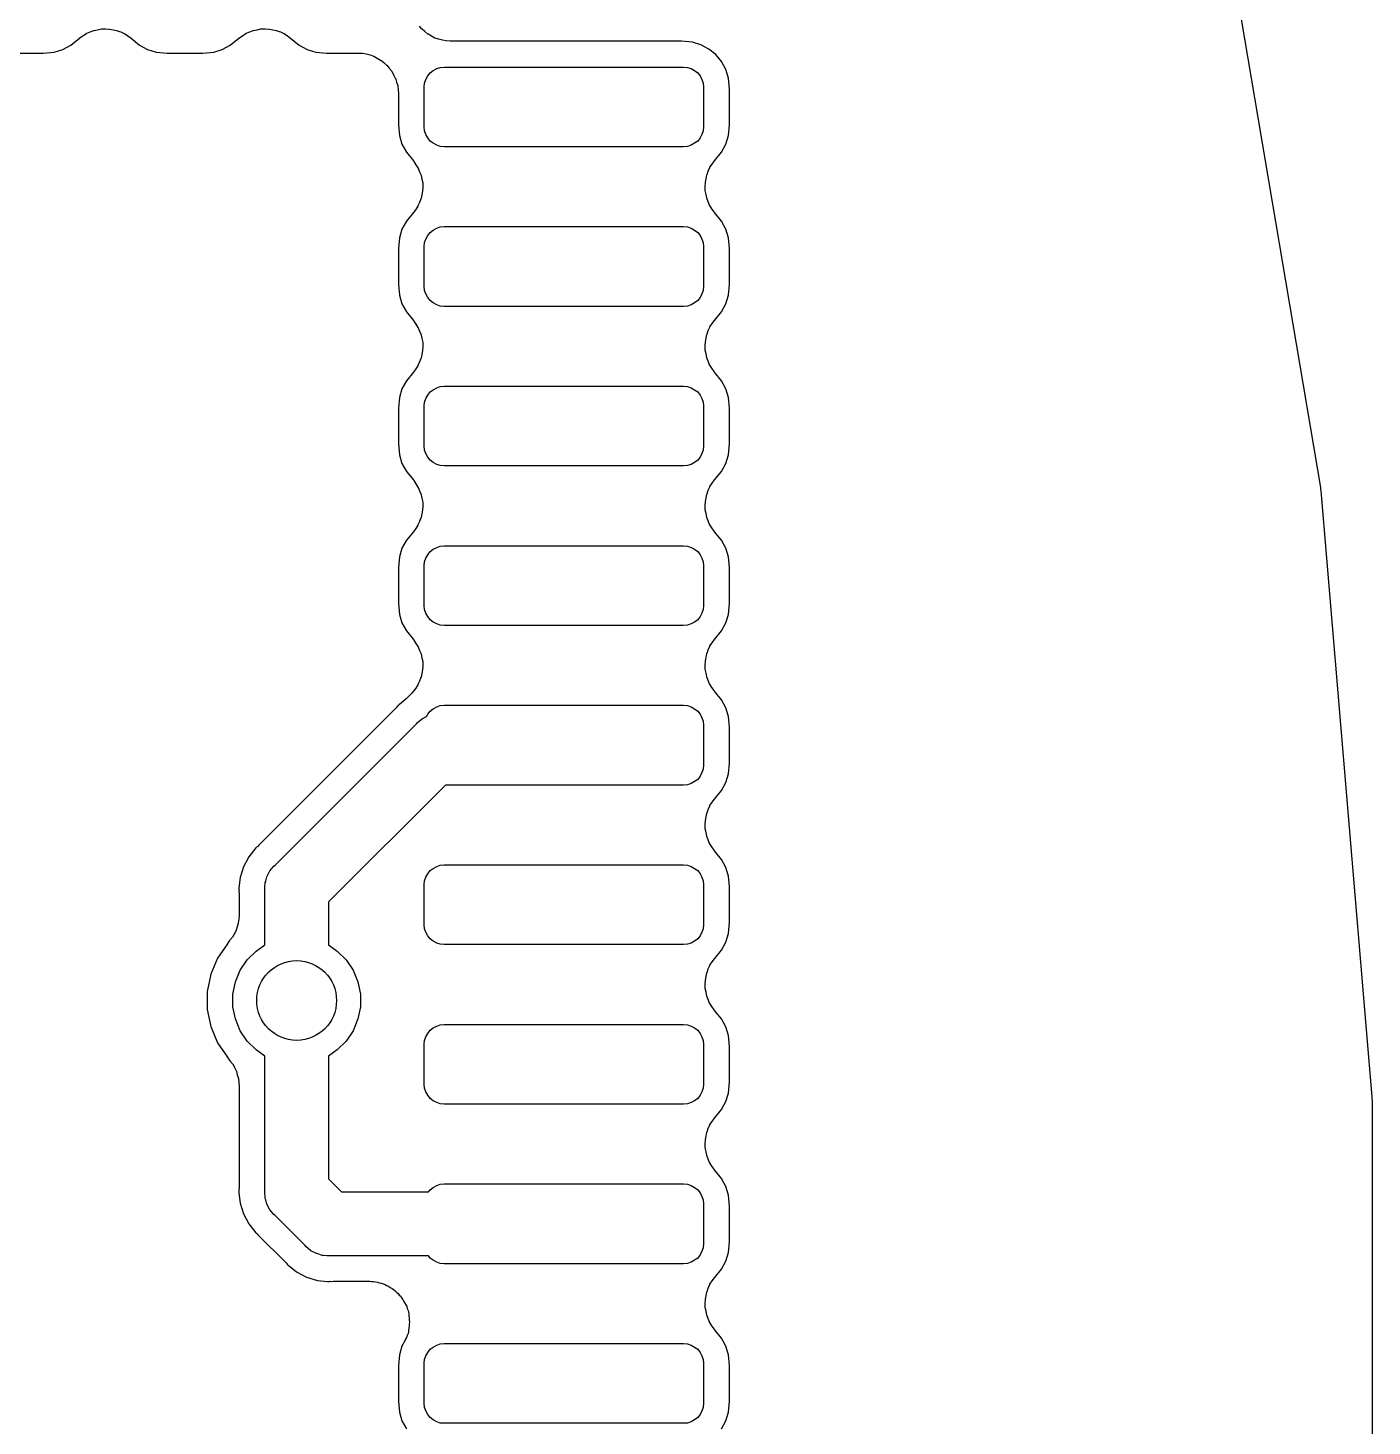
# Model space of a CAD drawing. Extents: x 115.8 to 161.5, y -138.1 to -92.5.
# Drawn here: x 157.308 to 161.52, y -115.334 to -110.953 of the extents above; entities that cross this region are included whole.
import ezdxf

# ---------------------------------------------------------------- set-up
doc = ezdxf.new("R2010")
doc.units = 0
doc.layers.add('BLACK', color=7, linetype='CONTINUOUS')

msp = doc.modelspace()

# ---------------------------------------------------------------- linework, layer by layer
at = {"layer": 'BLACK', "linetype": 'CONTINUOUS'}
for p, q in [((161.041, -110.514), (161.358, -112.393)), ((157.481, -110.976), (157.491, -110.97)), ((157.491, -110.97), (157.491, -110.969)), ((157.491, -110.969), (157.492, -110.969)), ((157.492, -110.969), (157.503, -110.965)), ((157.503, -110.965), (157.514, -110.96)), ((157.514, -110.96), (157.514, -110.96)), ((157.514, -110.96), (157.515, -110.96)), ((157.515, -110.96), (157.526, -110.958)), ((157.526, -110.958), (157.538, -110.955)), ((157.538, -110.955), (157.538, -110.955)), ((157.538, -110.955), (157.539, -110.955)), ((157.539, -110.955), (157.551, -110.955)), ((157.551, -110.955), (157.563, -110.956)), ((157.563, -110.956), (157.563, -110.956)), ((157.563, -110.956), (157.564, -110.956)), ((157.564, -110.956), (157.575, -110.958)), ((157.575, -110.958), (157.587, -110.96)), ((157.587, -110.96), (157.588, -110.961)), ((157.588, -110.961), (157.588, -110.961)), ((157.588, -110.961), (157.599, -110.965)), ((157.599, -110.965), (157.61, -110.97)), ((157.61, -110.97), (157.61, -110.97)), ((157.61, -110.97), (157.611, -110.97)), ((157.611, -110.97), (157.621, -110.977)), ((157.981, -110.976), (157.991, -110.97)), ((157.991, -110.97), (157.991, -110.969)), ((157.991, -110.969), (157.992, -110.969)), ((157.992, -110.969), (158.003, -110.965)), ((158.003, -110.965), (158.014, -110.96)), ((158.014, -110.96), (158.014, -110.96)), ((158.014, -110.96), (158.015, -110.96)), ((158.015, -110.96), (158.026, -110.958)), ((158.026, -110.958), (158.038, -110.955)), ((158.038, -110.955), (158.038, -110.955)), ((158.038, -110.955), (158.039, -110.955)), ((158.039, -110.955), (158.051, -110.955)), ((158.051, -110.955), (158.063, -110.956)), ((158.063, -110.956), (158.063, -110.956)), ((158.063, -110.956), (158.064, -110.956)), ((158.064, -110.956), (158.075, -110.958)), ((158.075, -110.958), (158.087, -110.96)), ((158.087, -110.96), (158.088, -110.961)), ((158.088, -110.961), (158.088, -110.961)), ((158.088, -110.961), (158.099, -110.965)), ((158.099, -110.965), (158.11, -110.97)), ((158.11, -110.97), (158.11, -110.97)), ((158.11, -110.97), (158.111, -110.97)), ((158.111, -110.97), (158.121, -110.977)), ((158.542, -110.956), (158.535, -110.947)), ((158.543, -110.956), (158.542, -110.956)), ((158.552, -110.964), (158.543, -110.956)), ((158.543, -110.956), (158.543, -110.956)), ((158.561, -110.972), (158.552, -110.964)), ((157.417, -111.02), (157.442, -111.006)), ((157.442, -111.006), (157.469, -110.984)), ((157.469, -110.984), (157.47, -110.983)), ((157.47, -110.983), (157.47, -110.983)), ((157.47, -110.983), (157.47, -110.983)), ((157.47, -110.983), (157.471, -110.983)), ((157.471, -110.983), (157.481, -110.976)), ((157.621, -110.977), (157.631, -110.984)), ((157.631, -110.984), (157.658, -111.006)), ((157.658, -111.006), (157.683, -111.02)), ((157.917, -111.02), (157.942, -111.006)), ((157.942, -111.006), (157.969, -110.984)), ((157.969, -110.984), (157.97, -110.983)), ((157.97, -110.983), (157.97, -110.983)), ((157.97, -110.983), (157.97, -110.983)), ((157.97, -110.983), (157.971, -110.983)), ((157.971, -110.983), (157.981, -110.976)), ((158.121, -110.977), (158.131, -110.984)), ((158.131, -110.984), (158.158, -111.006)), ((158.158, -111.006), (158.183, -111.02)), ((158.562, -110.972), (158.561, -110.972)), ((158.573, -110.978), (158.562, -110.972)), ((158.562, -110.972), (158.562, -110.972)), ((158.583, -110.984), (158.573, -110.978)), ((158.584, -110.984), (158.583, -110.984)), ((158.583, -110.984), (158.583, -110.984)), ((158.595, -110.988), (158.584, -110.984)), ((158.607, -110.991), (158.595, -110.988)), ((158.619, -110.993), (158.607, -110.991)), ((158.607, -110.991), (158.607, -110.991)), ((158.607, -110.991), (158.607, -110.991)), ((158.631, -110.994), (158.619, -110.993)), ((158.632, -110.994), (158.631, -110.994)), ((158.633, -110.994), (158.632, -110.994)), ((158.632, -110.994), (158.632, -110.994)), ((158.632, -110.994), (158.632, -110.994)), ((159.356, -110.994), (158.633, -110.994)), ((159.39, -110.997), (159.356, -110.994)), ((159.417, -111.005), (159.39, -110.997)), ((159.442, -111.019), (159.417, -111.005)), ((157.244, -111.031), (157.356, -111.031)), ((157.356, -111.031), (157.39, -111.028)), ((157.39, -111.028), (157.417, -111.02)), ((157.683, -111.02), (157.71, -111.028)), ((157.71, -111.028), (157.744, -111.031)), ((157.744, -111.031), (157.856, -111.031)), ((157.856, -111.031), (157.89, -111.028)), ((157.89, -111.028), (157.917, -111.02)), ((158.183, -111.02), (158.21, -111.028)), ((158.21, -111.028), (158.244, -111.031)), ((158.244, -111.031), (158.342, -111.031)), ((158.342, -111.031), (158.343, -111.031)), ((158.343, -111.031), (158.343, -111.031)), ((158.343, -111.031), (158.343, -111.031)), ((158.343, -111.031), (158.344, -111.031)), ((158.344, -111.031), (158.356, -111.032)), ((158.356, -111.032), (158.368, -111.034)), ((158.368, -111.034), (158.368, -111.034)), ((158.368, -111.034), (158.368, -111.034)), ((158.368, -111.034), (158.38, -111.037)), ((158.38, -111.037), (158.391, -111.041)), ((158.391, -111.041), (158.392, -111.041)), ((158.392, -111.041), (158.392, -111.041)), ((158.392, -111.041), (158.402, -111.047)), ((158.402, -111.047), (158.413, -111.053)), ((158.413, -111.053), (158.413, -111.053)), ((158.413, -111.053), (158.414, -111.053)), ((158.414, -111.053), (158.423, -111.061)), ((159.464, -111.036), (159.442, -111.019)), ((159.481, -111.058), (159.464, -111.036)), ((159.495, -111.083), (159.481, -111.058)), ((158.423, -111.061), (158.432, -111.069)), ((158.432, -111.069), (158.432, -111.069)), ((158.432, -111.069), (158.433, -111.069)), ((158.433, -111.069), (158.44, -111.078)), ((158.44, -111.078), (158.448, -111.088)), ((158.448, -111.088), (158.448, -111.088)), ((158.448, -111.088), (158.448, -111.088)), ((158.448, -111.088), (158.454, -111.099)), ((158.454, -111.099), (158.459, -111.11)), ((158.561, -111.103), (158.568, -111.093)), ((158.568, -111.093), (158.578, -111.086)), ((158.578, -111.086), (158.589, -111.08)), ((158.589, -111.08), (158.6, -111.076)), ((158.6, -111.076), (158.612, -111.075)), ((158.612, -111.075), (159.362, -111.075)), ((159.362, -111.075), (159.375, -111.076)), ((159.375, -111.076), (159.386, -111.08)), ((159.386, -111.08), (159.397, -111.086)), ((159.397, -111.086), (159.407, -111.093)), ((159.407, -111.093), (159.414, -111.103)), ((159.503, -111.11), (159.495, -111.083)), ((158.459, -111.11), (158.46, -111.11)), ((158.46, -111.11), (158.46, -111.11)), ((158.46, -111.11), (158.463, -111.122)), ((158.463, -111.122), (158.467, -111.133)), ((158.467, -111.133), (158.467, -111.134)), ((158.467, -111.134), (158.467, -111.134)), ((158.467, -111.134), (158.468, -111.146)), ((158.55, -111.137), (158.551, -111.125)), ((158.55, -111.262), (158.55, -111.137)), ((158.551, -111.125), (158.555, -111.114)), ((158.555, -111.114), (158.561, -111.103)), ((159.414, -111.103), (159.42, -111.114)), ((159.42, -111.114), (159.424, -111.125)), ((159.424, -111.125), (159.425, -111.137)), ((159.425, -111.137), (159.425, -111.262)), ((159.506, -111.144), (159.503, -111.11)), ((159.506, -111.256), (159.506, -111.144)), ((158.468, -111.146), (158.469, -111.158)), ((158.469, -111.158), (158.469, -111.256)), ((158.469, -111.256), (158.472, -111.29)), ((158.551, -111.275), (158.55, -111.262)), ((158.555, -111.286), (158.551, -111.275)), ((159.424, -111.275), (159.42, -111.286)), ((159.425, -111.262), (159.424, -111.275)), ((159.503, -111.29), (159.506, -111.256)), ((158.472, -111.29), (158.48, -111.317)), ((158.48, -111.317), (158.494, -111.342)), ((158.561, -111.297), (158.555, -111.286)), ((158.568, -111.307), (158.561, -111.297)), ((158.578, -111.314), (158.568, -111.307)), ((158.589, -111.32), (158.578, -111.314)), ((158.6, -111.324), (158.589, -111.32)), ((159.386, -111.32), (159.375, -111.324)), ((159.397, -111.314), (159.386, -111.32)), ((159.407, -111.307), (159.397, -111.314)), ((159.414, -111.297), (159.407, -111.307)), ((159.42, -111.286), (159.414, -111.297)), ((159.481, -111.342), (159.495, -111.317)), ((159.495, -111.317), (159.503, -111.29)), ((158.494, -111.342), (158.516, -111.369)), ((158.612, -111.325), (158.6, -111.324)), ((159.362, -111.325), (158.612, -111.325)), ((159.375, -111.324), (159.362, -111.325)), ((159.459, -111.369), (159.481, -111.342)), ((158.516, -111.369), (158.517, -111.37)), ((158.517, -111.37), (158.517, -111.37)), ((158.517, -111.37), (158.517, -111.37)), ((158.517, -111.37), (158.517, -111.371)), ((158.517, -111.371), (158.524, -111.381)), ((158.524, -111.381), (158.53, -111.391)), ((158.53, -111.391), (158.531, -111.391)), ((158.531, -111.391), (158.531, -111.392)), ((158.531, -111.392), (158.535, -111.403)), ((158.535, -111.403), (158.54, -111.414)), ((159.436, -111.412), (159.44, -111.401)), ((159.44, -111.401), (159.445, -111.39)), ((159.445, -111.389), (159.452, -111.379)), ((159.445, -111.39), (159.445, -111.389)), ((159.445, -111.39), (159.445, -111.39)), ((159.452, -111.379), (159.459, -111.369)), ((158.54, -111.414), (158.54, -111.414)), ((158.54, -111.414), (158.54, -111.415)), ((158.54, -111.415), (158.542, -111.426)), ((158.542, -111.426), (158.545, -111.438)), ((158.545, -111.451), (158.544, -111.463)), ((158.545, -111.438), (158.545, -111.438)), ((158.545, -111.438), (158.545, -111.439)), ((158.545, -111.439), (158.545, -111.451)), ((159.43, -111.449), (159.431, -111.437)), ((159.43, -111.461), (159.43, -111.449)), ((159.431, -111.436), (159.433, -111.425)), ((159.431, -111.437), (159.431, -111.436)), ((159.431, -111.437), (159.431, -111.437)), ((159.433, -111.425), (159.435, -111.413)), ((159.435, -111.413), (159.436, -111.412)), ((159.436, -111.412), (159.436, -111.412)), ((158.539, -111.488), (158.535, -111.499)), ((158.54, -111.487), (158.539, -111.488)), ((158.539, -111.488), (158.539, -111.488)), ((158.542, -111.475), (158.54, -111.487)), ((158.544, -111.464), (158.542, -111.475)), ((158.544, -111.463), (158.544, -111.463)), ((158.544, -111.463), (158.544, -111.464)), ((159.43, -111.462), (159.43, -111.461)), ((159.433, -111.474), (159.43, -111.462)), ((159.43, -111.462), (159.43, -111.462)), ((159.435, -111.485), (159.433, -111.474)), ((159.435, -111.486), (159.435, -111.485)), ((159.44, -111.497), (159.435, -111.486)), ((159.435, -111.486), (159.435, -111.486)), ((158.516, -111.531), (158.494, -111.558)), ((158.523, -111.521), (158.516, -111.531)), ((158.53, -111.511), (158.523, -111.521)), ((158.535, -111.499), (158.53, -111.51)), ((158.53, -111.51), (158.53, -111.51)), ((158.53, -111.51), (158.53, -111.511)), ((159.444, -111.508), (159.44, -111.497)), ((159.444, -111.509), (159.444, -111.508)), ((159.445, -111.509), (159.444, -111.509)), ((159.451, -111.519), (159.445, -111.509)), ((159.458, -111.529), (159.451, -111.519)), ((159.458, -111.53), (159.458, -111.529)), ((159.459, -111.531), (159.458, -111.53)), ((159.458, -111.53), (159.458, -111.53)), ((159.458, -111.53), (159.458, -111.53)), ((159.481, -111.558), (159.459, -111.531)), ((158.48, -111.583), (158.472, -111.61)), ((158.494, -111.558), (158.48, -111.583)), ((158.578, -111.586), (158.589, -111.58)), ((158.589, -111.58), (158.6, -111.576)), ((158.6, -111.576), (158.612, -111.575)), ((158.612, -111.575), (159.362, -111.575)), ((159.362, -111.575), (159.375, -111.576)), ((159.375, -111.576), (159.386, -111.58)), ((159.386, -111.58), (159.397, -111.586)), ((159.495, -111.583), (159.481, -111.558)), ((159.503, -111.61), (159.495, -111.583)), ((158.472, -111.61), (158.469, -111.644)), ((158.55, -111.637), (158.551, -111.625)), ((158.551, -111.625), (158.555, -111.614)), ((158.555, -111.614), (158.561, -111.603)), ((158.561, -111.603), (158.568, -111.593)), ((158.568, -111.593), (158.578, -111.586)), ((159.397, -111.586), (159.407, -111.593)), ((159.407, -111.593), (159.414, -111.603)), ((159.414, -111.603), (159.42, -111.614)), ((159.42, -111.614), (159.424, -111.625)), ((159.424, -111.625), (159.425, -111.637)), ((159.506, -111.644), (159.503, -111.61)), ((158.469, -111.644), (158.469, -111.756)), ((158.55, -111.762), (158.55, -111.637)), ((159.425, -111.637), (159.425, -111.762)), ((159.506, -111.756), (159.506, -111.644)), ((158.469, -111.756), (158.472, -111.79)), ((159.503, -111.79), (159.506, -111.756)), ((158.472, -111.79), (158.48, -111.817)), ((158.551, -111.775), (158.55, -111.762)), ((158.555, -111.786), (158.551, -111.775)), ((158.561, -111.797), (158.555, -111.786)), ((158.568, -111.807), (158.561, -111.797)), ((159.414, -111.797), (159.407, -111.807)), ((159.42, -111.786), (159.414, -111.797)), ((159.424, -111.775), (159.42, -111.786)), ((159.425, -111.762), (159.424, -111.775)), ((159.495, -111.817), (159.503, -111.79)), ((158.48, -111.817), (158.494, -111.842)), ((158.494, -111.842), (158.516, -111.869)), ((158.578, -111.814), (158.568, -111.807)), ((158.589, -111.82), (158.578, -111.814)), ((158.6, -111.824), (158.589, -111.82)), ((158.612, -111.825), (158.6, -111.824)), ((159.362, -111.825), (158.612, -111.825)), ((159.375, -111.824), (159.362, -111.825)), ((159.386, -111.82), (159.375, -111.824)), ((159.397, -111.814), (159.386, -111.82)), ((159.407, -111.807), (159.397, -111.814)), ((159.459, -111.869), (159.481, -111.842)), ((159.481, -111.842), (159.495, -111.817)), ((158.516, -111.869), (158.517, -111.87)), ((158.517, -111.87), (158.517, -111.87)), ((158.517, -111.87), (158.517, -111.87)), ((158.517, -111.87), (158.517, -111.871)), ((158.517, -111.871), (158.524, -111.881)), ((158.524, -111.881), (158.53, -111.891)), ((159.44, -111.901), (159.445, -111.89)), ((159.445, -111.889), (159.452, -111.879)), ((159.445, -111.89), (159.445, -111.889)), ((159.445, -111.89), (159.445, -111.89)), ((159.452, -111.879), (159.459, -111.869)), ((158.53, -111.891), (158.531, -111.891)), ((158.531, -111.891), (158.531, -111.892)), ((158.531, -111.892), (158.535, -111.903)), ((158.535, -111.903), (158.54, -111.914)), ((158.54, -111.914), (158.54, -111.914)), ((158.54, -111.914), (158.54, -111.915)), ((158.54, -111.915), (158.542, -111.926)), ((158.542, -111.926), (158.545, -111.938)), ((159.431, -111.936), (159.433, -111.925)), ((159.433, -111.925), (159.435, -111.913)), ((159.435, -111.913), (159.436, -111.912)), ((159.436, -111.912), (159.44, -111.901)), ((159.436, -111.912), (159.436, -111.912)), ((158.542, -111.975), (158.54, -111.987)), ((158.544, -111.964), (158.542, -111.975)), ((158.545, -111.951), (158.544, -111.963)), ((158.544, -111.963), (158.544, -111.963)), ((158.544, -111.963), (158.544, -111.964)), ((158.545, -111.938), (158.545, -111.938)), ((158.545, -111.938), (158.545, -111.939)), ((158.545, -111.939), (158.545, -111.951)), ((159.43, -111.949), (159.431, -111.937)), ((159.43, -111.961), (159.43, -111.949)), ((159.43, -111.962), (159.43, -111.961)), ((159.433, -111.974), (159.43, -111.962)), ((159.43, -111.962), (159.43, -111.962)), ((159.431, -111.937), (159.431, -111.936)), ((159.431, -111.937), (159.431, -111.937)), ((159.435, -111.985), (159.433, -111.974)), ((158.523, -112.021), (158.516, -112.031)), ((158.53, -112.011), (158.523, -112.021)), ((158.535, -111.999), (158.53, -112.01)), ((158.53, -112.01), (158.53, -112.01)), ((158.53, -112.01), (158.53, -112.011)), ((158.539, -111.988), (158.535, -111.999)), ((158.54, -111.987), (158.539, -111.988)), ((158.539, -111.988), (158.539, -111.988)), ((159.435, -111.986), (159.435, -111.985)), ((159.44, -111.997), (159.435, -111.986)), ((159.435, -111.986), (159.435, -111.986)), ((159.444, -112.008), (159.44, -111.997)), ((159.444, -112.009), (159.444, -112.008)), ((159.445, -112.009), (159.444, -112.009)), ((159.451, -112.019), (159.445, -112.009)), ((159.458, -112.029), (159.451, -112.019)), ((158.494, -112.058), (158.48, -112.083)), ((158.516, -112.031), (158.494, -112.058)), ((159.458, -112.03), (159.458, -112.029)), ((159.459, -112.031), (159.458, -112.03)), ((159.458, -112.03), (159.458, -112.03)), ((159.458, -112.03), (159.458, -112.03)), ((159.481, -112.058), (159.459, -112.031)), ((159.495, -112.083), (159.481, -112.058)), ((158.48, -112.083), (158.472, -112.11)), ((158.555, -112.114), (158.561, -112.103)), ((158.561, -112.103), (158.568, -112.093)), ((158.568, -112.093), (158.578, -112.086)), ((158.578, -112.086), (158.589, -112.08)), ((158.589, -112.08), (158.6, -112.076)), ((158.6, -112.076), (158.612, -112.075)), ((158.612, -112.075), (159.362, -112.075)), ((159.362, -112.075), (159.375, -112.076)), ((159.375, -112.076), (159.386, -112.08)), ((159.386, -112.08), (159.397, -112.086)), ((159.397, -112.086), (159.407, -112.093)), ((159.407, -112.093), (159.414, -112.103)), ((159.414, -112.103), (159.42, -112.114)), ((159.503, -112.11), (159.495, -112.083)), ((158.472, -112.11), (158.469, -112.144)), ((158.469, -112.144), (158.469, -112.256)), ((158.55, -112.137), (158.551, -112.125)), ((158.55, -112.262), (158.55, -112.137)), ((158.551, -112.125), (158.555, -112.114)), ((159.42, -112.114), (159.424, -112.125)), ((159.424, -112.125), (159.425, -112.137)), ((159.425, -112.137), (159.425, -112.262)), ((159.506, -112.144), (159.503, -112.11)), ((159.506, -112.256), (159.506, -112.144)), ((158.469, -112.256), (158.472, -112.29)), ((158.551, -112.275), (158.55, -112.262)), ((158.555, -112.286), (158.551, -112.275)), ((159.424, -112.275), (159.42, -112.286)), ((159.425, -112.262), (159.424, -112.275)), ((159.503, -112.29), (159.506, -112.256)), ((158.472, -112.29), (158.48, -112.317)), ((158.48, -112.317), (158.494, -112.342)), ((158.561, -112.297), (158.555, -112.286)), ((158.568, -112.307), (158.561, -112.297)), ((158.578, -112.314), (158.568, -112.307)), ((158.589, -112.32), (158.578, -112.314)), ((158.6, -112.324), (158.589, -112.32)), ((158.612, -112.325), (158.6, -112.324)), ((159.362, -112.325), (158.612, -112.325)), ((159.375, -112.324), (159.362, -112.325)), ((159.386, -112.32), (159.375, -112.324)), ((159.397, -112.314), (159.386, -112.32)), ((159.407, -112.307), (159.397, -112.314)), ((159.414, -112.297), (159.407, -112.307)), ((159.42, -112.286), (159.414, -112.297)), ((159.481, -112.342), (159.495, -112.317)), ((159.495, -112.317), (159.503, -112.29)), ((158.494, -112.342), (158.516, -112.369)), ((158.516, -112.369), (158.517, -112.37)), ((158.517, -112.37), (158.517, -112.37)), ((158.517, -112.37), (158.517, -112.37)), ((158.517, -112.37), (158.517, -112.371)), ((158.517, -112.371), (158.524, -112.381)), ((159.452, -112.379), (159.459, -112.369)), ((159.459, -112.369), (159.481, -112.342)), ((158.524, -112.381), (158.53, -112.391)), ((158.53, -112.391), (158.531, -112.391)), ((158.531, -112.391), (158.531, -112.392)), ((158.531, -112.392), (158.535, -112.403)), ((158.535, -112.403), (158.54, -112.414)), ((158.54, -112.414), (158.54, -112.414)), ((158.54, -112.414), (158.54, -112.415)), ((158.54, -112.415), (158.542, -112.426)), ((159.433, -112.425), (159.435, -112.413)), ((159.435, -112.413), (159.436, -112.412)), ((159.436, -112.412), (159.44, -112.401)), ((159.436, -112.412), (159.436, -112.412)), ((159.44, -112.401), (159.445, -112.39)), ((159.445, -112.389), (159.452, -112.379)), ((159.445, -112.39), (159.445, -112.389)), ((159.445, -112.39), (159.445, -112.39)), ((161.358, -112.393), (161.359, -112.395)), ((161.359, -112.395), (161.359, -112.399)), ((161.359, -112.399), (161.36, -112.403)), ((161.36, -112.403), (161.519, -114.302)), ((158.542, -112.426), (158.545, -112.438)), ((158.545, -112.451), (158.544, -112.463)), ((158.545, -112.438), (158.545, -112.438)), ((158.545, -112.438), (158.545, -112.439)), ((158.545, -112.439), (158.545, -112.451)), ((159.43, -112.449), (159.431, -112.437)), ((159.43, -112.461), (159.43, -112.449)), ((159.431, -112.436), (159.433, -112.425)), ((159.431, -112.437), (159.431, -112.436)), ((159.431, -112.437), (159.431, -112.437)), ((158.535, -112.499), (158.53, -112.51)), ((158.539, -112.488), (158.535, -112.499)), ((158.54, -112.487), (158.539, -112.488)), ((158.539, -112.488), (158.539, -112.488)), ((158.542, -112.475), (158.54, -112.487)), ((158.544, -112.464), (158.542, -112.475)), ((158.544, -112.463), (158.544, -112.463)), ((158.544, -112.463), (158.544, -112.464)), ((159.43, -112.462), (159.43, -112.461)), ((159.433, -112.474), (159.43, -112.462)), ((159.43, -112.462), (159.43, -112.462)), ((159.435, -112.485), (159.433, -112.474)), ((159.435, -112.486), (159.435, -112.485)), ((159.44, -112.497), (159.435, -112.486)), ((159.435, -112.486), (159.435, -112.486)), ((159.444, -112.508), (159.44, -112.497)), ((158.516, -112.531), (158.494, -112.558)), ((158.523, -112.521), (158.516, -112.531)), ((158.53, -112.511), (158.523, -112.521)), ((158.53, -112.51), (158.53, -112.51)), ((158.53, -112.51), (158.53, -112.511)), ((159.444, -112.509), (159.444, -112.508)), ((159.445, -112.509), (159.444, -112.509)), ((159.451, -112.519), (159.445, -112.509)), ((159.458, -112.529), (159.451, -112.519)), ((159.458, -112.53), (159.458, -112.529)), ((159.459, -112.531), (159.458, -112.53)), ((159.458, -112.53), (159.458, -112.53)), ((159.458, -112.53), (159.458, -112.53)), ((159.481, -112.558), (159.459, -112.531)), ((158.48, -112.583), (158.472, -112.61)), ((158.494, -112.558), (158.48, -112.583)), ((158.568, -112.593), (158.578, -112.586)), ((158.578, -112.586), (158.589, -112.58)), ((158.589, -112.58), (158.6, -112.576)), ((158.6, -112.576), (158.612, -112.575)), ((158.612, -112.575), (159.362, -112.575)), ((159.362, -112.575), (159.375, -112.576)), ((159.375, -112.576), (159.386, -112.58)), ((159.386, -112.58), (159.397, -112.586)), ((159.397, -112.586), (159.407, -112.593)), ((159.495, -112.583), (159.481, -112.558)), ((159.503, -112.61), (159.495, -112.583)), ((158.472, -112.61), (158.469, -112.644)), ((158.55, -112.637), (158.551, -112.625)), ((158.551, -112.625), (158.555, -112.614)), ((158.555, -112.614), (158.561, -112.603)), ((158.561, -112.603), (158.568, -112.593)), ((159.407, -112.593), (159.414, -112.603)), ((159.414, -112.603), (159.42, -112.614)), ((159.42, -112.614), (159.424, -112.625)), ((159.424, -112.625), (159.425, -112.637)), ((159.506, -112.644), (159.503, -112.61)), ((158.469, -112.644), (158.469, -112.756)), ((158.55, -112.762), (158.55, -112.637)), ((159.425, -112.637), (159.425, -112.762)), ((159.506, -112.756), (159.506, -112.644)), ((158.469, -112.756), (158.472, -112.79)), ((158.551, -112.775), (158.55, -112.762)), ((159.425, -112.762), (159.424, -112.775)), ((159.503, -112.79), (159.506, -112.756)), ((158.472, -112.79), (158.48, -112.817)), ((158.555, -112.786), (158.551, -112.775)), ((158.561, -112.797), (158.555, -112.786)), ((158.568, -112.807), (158.561, -112.797)), ((158.578, -112.814), (158.568, -112.807)), ((159.407, -112.807), (159.397, -112.814)), ((159.414, -112.797), (159.407, -112.807)), ((159.42, -112.786), (159.414, -112.797)), ((159.424, -112.775), (159.42, -112.786)), ((159.495, -112.817), (159.503, -112.79)), ((158.48, -112.817), (158.494, -112.842)), ((158.494, -112.842), (158.516, -112.869)), ((158.589, -112.82), (158.578, -112.814)), ((158.6, -112.824), (158.589, -112.82)), ((158.612, -112.825), (158.6, -112.824)), ((159.362, -112.825), (158.612, -112.825)), ((159.375, -112.824), (159.362, -112.825)), ((159.386, -112.82), (159.375, -112.824)), ((159.397, -112.814), (159.386, -112.82)), ((159.459, -112.869), (159.481, -112.842)), ((159.481, -112.842), (159.495, -112.817)), ((158.516, -112.869), (158.517, -112.87)), ((158.517, -112.87), (158.517, -112.87)), ((158.517, -112.87), (158.517, -112.87)), ((158.517, -112.87), (158.517, -112.871)), ((158.517, -112.871), (158.524, -112.881)), ((158.524, -112.881), (158.53, -112.891)), ((158.53, -112.891), (158.531, -112.891)), ((158.531, -112.891), (158.531, -112.892)), ((158.531, -112.892), (158.535, -112.903)), ((159.44, -112.901), (159.445, -112.89)), ((159.445, -112.889), (159.452, -112.879)), ((159.445, -112.89), (159.445, -112.889)), ((159.445, -112.89), (159.445, -112.89)), ((159.452, -112.879), (159.459, -112.869)), ((158.535, -112.903), (158.54, -112.914)), ((158.54, -112.914), (158.54, -112.914)), ((158.54, -112.914), (158.54, -112.915)), ((158.54, -112.915), (158.542, -112.926)), ((158.542, -112.926), (158.545, -112.938)), ((158.545, -112.938), (158.545, -112.939)), ((158.545, -112.939), (158.545, -112.939)), ((158.545, -112.939), (158.545, -112.951)), ((159.43, -112.949), (159.431, -112.937)), ((159.431, -112.936), (159.433, -112.925)), ((159.431, -112.937), (159.431, -112.936)), ((159.431, -112.937), (159.431, -112.937)), ((159.433, -112.925), (159.435, -112.913)), ((159.435, -112.913), (159.436, -112.912)), ((159.436, -112.912), (159.44, -112.901)), ((159.436, -112.912), (159.436, -112.912)), ((158.542, -112.975), (158.54, -112.987)), ((158.544, -112.964), (158.542, -112.975)), ((158.545, -112.951), (158.544, -112.963)), ((158.544, -112.963), (158.544, -112.963)), ((158.544, -112.963), (158.544, -112.964)), ((159.43, -112.961), (159.43, -112.949)), ((159.43, -112.962), (159.43, -112.961)), ((159.433, -112.974), (159.43, -112.962)), ((159.43, -112.962), (159.43, -112.962)), ((159.435, -112.985), (159.433, -112.974)), ((159.435, -112.986), (159.435, -112.985)), ((158.523, -113.021), (158.516, -113.031)), ((158.53, -113.011), (158.523, -113.021)), ((158.535, -112.999), (158.53, -113.01)), ((158.53, -113.01), (158.53, -113.01)), ((158.53, -113.01), (158.53, -113.011)), ((158.539, -112.988), (158.535, -112.999)), ((158.54, -112.987), (158.539, -112.988)), ((158.539, -112.988), (158.539, -112.988)), ((159.44, -112.997), (159.435, -112.986)), ((159.435, -112.986), (159.435, -112.986)), ((159.444, -113.008), (159.44, -112.997)), ((159.444, -113.009), (159.444, -113.008)), ((159.445, -113.009), (159.444, -113.009)), ((159.451, -113.019), (159.445, -113.009)), ((159.458, -113.029), (159.451, -113.019)), ((159.458, -113.03), (159.458, -113.029)), ((158.472, -113.072), (158.47, -113.074)), ((158.493, -113.055), (158.472, -113.072)), ((158.502, -113.046), (158.493, -113.055)), ((158.51, -113.038), (158.502, -113.046)), ((158.511, -113.037), (158.51, -113.038)), ((158.516, -113.031), (158.511, -113.037)), ((159.459, -113.031), (159.458, -113.03)), ((159.458, -113.03), (159.458, -113.03)), ((159.458, -113.03), (159.458, -113.03)), ((159.481, -113.058), (159.459, -113.031)), ((159.495, -113.083), (159.481, -113.058)), ((158.462, -113.083), (158.033, -113.512)), ((158.465, -113.079), (158.462, -113.083)), ((158.469, -113.076), (158.465, -113.079)), ((158.47, -113.074), (158.469, -113.076)), ((158.529, -113.129), (158.544, -113.116)), ((158.544, -113.116), (158.557, -113.11)), ((158.557, -113.11), (158.561, -113.103)), ((158.561, -113.103), (158.568, -113.093)), ((158.568, -113.093), (158.578, -113.086)), ((158.578, -113.086), (158.589, -113.08)), ((158.589, -113.08), (158.6, -113.076)), ((158.6, -113.076), (158.612, -113.075)), ((158.612, -113.075), (159.362, -113.075)), ((159.362, -113.075), (159.375, -113.076)), ((159.375, -113.076), (159.386, -113.08)), ((159.386, -113.08), (159.397, -113.086)), ((159.397, -113.086), (159.407, -113.093)), ((159.407, -113.093), (159.414, -113.103)), ((159.414, -113.103), (159.42, -113.114)), ((159.42, -113.114), (159.424, -113.125)), ((159.503, -113.11), (159.495, -113.083)), ((159.506, -113.144), (159.503, -113.11)), ((158.083, -113.576), (158.526, -113.133)), ((158.526, -113.133), (158.529, -113.129)), ((159.424, -113.125), (159.425, -113.137)), ((159.425, -113.137), (159.425, -113.262)), ((159.506, -113.256), (159.506, -113.144)), ((159.42, -113.286), (159.414, -113.297)), ((159.424, -113.275), (159.42, -113.286)), ((159.425, -113.262), (159.424, -113.275)), ((159.495, -113.317), (159.503, -113.29)), ((159.503, -113.29), (159.506, -113.256)), ((158.616, -113.325), (158.25, -113.691)), ((159.362, -113.325), (158.616, -113.325)), ((159.375, -113.324), (159.362, -113.325)), ((159.386, -113.32), (159.375, -113.324)), ((159.397, -113.314), (159.386, -113.32)), ((159.407, -113.307), (159.397, -113.314)), ((159.414, -113.297), (159.407, -113.307)), ((159.481, -113.342), (159.495, -113.317)), ((159.445, -113.389), (159.452, -113.379)), ((159.452, -113.379), (159.459, -113.369)), ((159.459, -113.369), (159.481, -113.342)), ((159.433, -113.425), (159.435, -113.413)), ((159.435, -113.413), (159.436, -113.412)), ((159.436, -113.412), (159.44, -113.401)), ((159.436, -113.412), (159.436, -113.412)), ((159.44, -113.401), (159.445, -113.39)), ((159.445, -113.39), (159.445, -113.389)), ((159.445, -113.39), (159.445, -113.39)), ((159.43, -113.449), (159.431, -113.437)), ((159.43, -113.461), (159.43, -113.449)), ((159.43, -113.462), (159.43, -113.461)), ((159.433, -113.474), (159.43, -113.462)), ((159.43, -113.462), (159.43, -113.462)), ((159.431, -113.436), (159.433, -113.425)), ((159.431, -113.437), (159.431, -113.436)), ((159.431, -113.437), (159.431, -113.437)), ((159.435, -113.485), (159.433, -113.474)), ((159.435, -113.486), (159.435, -113.485)), ((159.44, -113.497), (159.435, -113.486)), ((159.435, -113.486), (159.435, -113.486)), ((159.444, -113.508), (159.44, -113.497)), ((159.444, -113.509), (159.444, -113.508)), ((159.445, -113.509), (159.444, -113.509)), ((159.451, -113.519), (159.445, -113.509)), ((158, -113.55), (157.983, -113.581)), ((158.022, -113.522), (158, -113.55)), ((158.024, -113.52), (158.022, -113.522)), ((158.028, -113.517), (158.024, -113.52)), ((158.032, -113.513), (158.028, -113.517)), ((158.033, -113.512), (158.032, -113.513)), ((159.458, -113.529), (159.451, -113.519)), ((159.458, -113.53), (159.458, -113.529)), ((159.459, -113.531), (159.458, -113.53)), ((159.458, -113.53), (159.458, -113.53)), ((159.458, -113.53), (159.458, -113.53)), ((159.481, -113.558), (159.459, -113.531)), ((157.983, -113.581), (157.973, -113.615)), ((158.057, -113.612), (158.066, -113.594)), ((158.066, -113.594), (158.079, -113.579)), ((158.079, -113.579), (158.083, -113.576)), ((158.561, -113.603), (158.568, -113.593)), ((158.568, -113.593), (158.578, -113.586)), ((158.578, -113.586), (158.589, -113.58)), ((158.589, -113.58), (158.6, -113.576)), ((158.6, -113.576), (158.612, -113.575)), ((158.612, -113.575), (159.362, -113.575)), ((159.362, -113.575), (159.375, -113.576)), ((159.375, -113.576), (159.386, -113.58)), ((159.386, -113.58), (159.397, -113.586)), ((159.397, -113.586), (159.407, -113.593)), ((159.407, -113.593), (159.414, -113.603)), ((159.495, -113.583), (159.481, -113.558)), ((159.503, -113.61), (159.495, -113.583)), ((157.973, -113.615), (157.969, -113.647)), ((158.05, -113.645), (158.051, -113.63)), ((158.051, -113.63), (158.053, -113.627)), ((158.053, -113.627), (158.054, -113.621)), ((158.054, -113.621), (158.057, -113.612)), ((158.55, -113.637), (158.551, -113.625)), ((158.55, -113.762), (158.55, -113.637)), ((158.551, -113.625), (158.555, -113.614)), ((158.555, -113.614), (158.561, -113.603)), ((159.414, -113.603), (159.42, -113.614)), ((159.42, -113.614), (159.424, -113.625)), ((159.424, -113.625), (159.425, -113.637)), ((159.425, -113.637), (159.425, -113.762)), ((159.506, -113.644), (159.503, -113.61)), ((157.969, -113.647), (157.969, -113.65)), ((157.969, -113.65), (157.969, -113.653)), ((157.969, -113.653), (157.97, -113.654)), ((157.97, -113.654), (157.969, -113.66)), ((157.969, -113.66), (157.97, -113.665)), ((157.97, -113.665), (157.97, -113.731)), ((158.05, -113.65), (158.05, -113.645)), ((158.05, -113.645), (158.05, -113.645)), ((158.05, -113.655), (158.05, -113.65)), ((158.05, -113.826), (158.05, -113.655)), ((159.506, -113.756), (159.506, -113.644)), ((158.25, -113.691), (158.25, -113.826)), ((157.964, -113.769), (157.96, -113.78)), ((157.967, -113.758), (157.964, -113.769)), ((157.969, -113.745), (157.967, -113.757)), ((157.967, -113.757), (157.967, -113.757)), ((157.967, -113.757), (157.967, -113.758)), ((157.97, -113.733), (157.969, -113.745)), ((157.97, -113.731), (157.97, -113.732)), ((157.97, -113.732), (157.97, -113.732)), ((157.97, -113.732), (157.97, -113.732)), ((157.97, -113.732), (157.97, -113.733)), ((158.551, -113.775), (158.55, -113.762)), ((159.425, -113.762), (159.424, -113.775)), ((159.503, -113.79), (159.506, -113.756)), ((157.94, -113.812), (157.933, -113.821)), ((157.948, -113.803), (157.94, -113.812)), ((157.949, -113.802), (157.948, -113.803)), ((157.948, -113.803), (157.948, -113.803)), ((157.954, -113.792), (157.949, -113.802)), ((157.96, -113.781), (157.954, -113.792)), ((157.96, -113.78), (157.96, -113.781)), ((157.96, -113.781), (157.96, -113.781)), ((158.555, -113.786), (158.551, -113.775)), ((158.561, -113.797), (158.555, -113.786)), ((158.568, -113.807), (158.561, -113.797)), ((158.578, -113.814), (158.568, -113.807)), ((158.589, -113.82), (158.578, -113.814)), ((159.397, -113.814), (159.386, -113.82)), ((159.407, -113.807), (159.397, -113.814)), ((159.414, -113.797), (159.407, -113.807)), ((159.42, -113.786), (159.414, -113.797)), ((159.424, -113.775), (159.42, -113.786)), ((159.481, -113.842), (159.495, -113.817)), ((159.495, -113.817), (159.503, -113.79)), ((157.933, -113.822), (157.902, -113.867)), ((157.933, -113.821), (157.933, -113.822)), ((157.995, -113.873), (158.023, -113.845)), ((158.023, -113.845), (158.05, -113.826)), ((158.25, -113.826), (158.277, -113.845)), ((158.277, -113.845), (158.305, -113.873)), ((158.6, -113.824), (158.589, -113.82)), ((158.612, -113.825), (158.6, -113.824)), ((159.362, -113.825), (158.612, -113.825)), ((159.375, -113.824), (159.362, -113.825)), ((159.386, -113.82), (159.375, -113.824)), ((159.459, -113.869), (159.481, -113.842)), ((157.902, -113.867), (157.881, -113.918)), ((157.958, -113.942), (157.973, -113.905)), ((157.973, -113.905), (157.995, -113.873)), ((158.305, -113.873), (158.327, -113.905)), ((158.327, -113.905), (158.342, -113.942)), ((159.436, -113.912), (159.44, -113.901)), ((159.44, -113.901), (159.445, -113.89)), ((159.445, -113.889), (159.452, -113.879)), ((159.445, -113.89), (159.445, -113.889)), ((159.445, -113.89), (159.445, -113.89)), ((159.452, -113.879), (159.459, -113.869)), ((157.881, -113.918), (157.87, -113.972)), ((157.95, -113.98), (157.958, -113.942)), ((158.342, -113.942), (158.35, -113.98)), ((159.43, -113.949), (159.431, -113.937)), ((159.43, -113.961), (159.43, -113.949)), ((159.431, -113.936), (159.433, -113.925)), ((159.431, -113.937), (159.431, -113.936)), ((159.431, -113.937), (159.431, -113.937)), ((159.433, -113.925), (159.435, -113.913)), ((159.435, -113.913), (159.436, -113.912)), ((159.436, -113.912), (159.436, -113.912)), ((157.87, -113.972), (157.87, -114.028)), ((157.95, -114.02), (157.95, -113.98)), ((158.35, -113.98), (158.35, -114.02)), ((159.43, -113.962), (159.43, -113.961)), ((159.433, -113.974), (159.43, -113.962)), ((159.43, -113.962), (159.43, -113.962)), ((159.435, -113.985), (159.433, -113.974)), ((159.435, -113.986), (159.435, -113.985)), ((159.44, -113.997), (159.435, -113.986)), ((159.435, -113.986), (159.435, -113.986)), ((157.87, -114.028), (157.881, -114.082)), ((157.958, -114.058), (157.95, -114.02)), ((158.35, -114.02), (158.342, -114.058)), ((159.444, -114.008), (159.44, -113.997)), ((159.444, -114.009), (159.444, -114.008)), ((159.445, -114.009), (159.444, -114.009)), ((159.451, -114.019), (159.445, -114.009)), ((159.458, -114.029), (159.451, -114.019)), ((159.458, -114.03), (159.458, -114.029)), ((159.459, -114.031), (159.458, -114.03)), ((159.458, -114.03), (159.458, -114.03)), ((159.458, -114.03), (159.458, -114.03)), ((159.481, -114.058), (159.459, -114.031)), ((157.973, -114.095), (157.958, -114.058)), ((158.342, -114.058), (158.327, -114.095)), ((158.578, -114.086), (158.589, -114.08)), ((158.589, -114.08), (158.6, -114.076)), ((158.6, -114.076), (158.612, -114.075)), ((158.612, -114.075), (159.362, -114.075)), ((159.362, -114.075), (159.375, -114.076)), ((159.375, -114.076), (159.386, -114.08)), ((159.386, -114.08), (159.397, -114.086)), ((159.495, -114.083), (159.481, -114.058)), ((157.881, -114.082), (157.902, -114.133)), ((157.995, -114.127), (157.973, -114.095)), ((158.327, -114.095), (158.305, -114.127)), ((158.55, -114.137), (158.551, -114.125)), ((158.551, -114.125), (158.555, -114.114)), ((158.555, -114.114), (158.561, -114.103)), ((158.561, -114.103), (158.568, -114.093)), ((158.568, -114.093), (158.578, -114.086)), ((159.397, -114.086), (159.407, -114.093)), ((159.407, -114.093), (159.414, -114.103)), ((159.414, -114.103), (159.42, -114.114)), ((159.42, -114.114), (159.424, -114.125)), ((159.424, -114.125), (159.425, -114.137)), ((159.503, -114.11), (159.495, -114.083)), ((159.506, -114.144), (159.503, -114.11)), ((157.902, -114.133), (157.933, -114.178)), ((158.023, -114.155), (157.995, -114.127)), ((158.05, -114.174), (158.023, -114.155)), ((158.277, -114.155), (158.25, -114.174)), ((158.305, -114.127), (158.277, -114.155)), ((158.55, -114.262), (158.55, -114.137)), ((159.425, -114.137), (159.425, -114.262)), ((159.506, -114.256), (159.506, -114.144)), ((157.933, -114.178), (157.933, -114.179)), ((157.933, -114.179), (157.933, -114.179)), ((157.933, -114.179), (157.933, -114.179)), ((157.933, -114.179), (157.933, -114.179)), ((157.933, -114.179), (157.934, -114.18)), ((157.934, -114.18), (157.941, -114.189)), ((157.941, -114.189), (157.949, -114.198)), ((157.949, -114.198), (157.949, -114.199)), ((157.949, -114.199), (157.95, -114.199)), ((157.95, -114.199), (157.955, -114.21)), ((157.955, -114.21), (157.96, -114.22)), ((158.05, -114.595), (158.05, -114.174)), ((158.25, -114.174), (158.25, -114.559)), ((157.96, -114.22), (157.961, -114.221)), ((157.961, -114.221), (157.961, -114.221)), ((157.961, -114.221), (157.964, -114.233)), ((157.964, -114.233), (157.968, -114.244)), ((157.968, -114.244), (157.968, -114.245)), ((157.968, -114.245), (157.968, -114.245)), ((157.968, -114.245), (157.969, -114.257)), ((159.503, -114.29), (159.506, -114.256)), ((157.969, -114.257), (157.97, -114.269)), ((157.97, -114.269), (157.97, -114.585)), ((158.551, -114.275), (158.55, -114.262)), ((158.555, -114.286), (158.551, -114.275)), ((158.561, -114.297), (158.555, -114.286)), ((158.568, -114.307), (158.561, -114.297)), ((159.414, -114.297), (159.407, -114.307)), ((159.42, -114.286), (159.414, -114.297)), ((159.424, -114.275), (159.42, -114.286)), ((159.425, -114.262), (159.424, -114.275)), ((159.495, -114.317), (159.503, -114.29)), ((158.578, -114.314), (158.568, -114.307)), ((158.589, -114.32), (158.578, -114.314)), ((158.6, -114.324), (158.589, -114.32)), ((158.612, -114.325), (158.6, -114.324)), ((159.362, -114.325), (158.612, -114.325)), ((159.375, -114.324), (159.362, -114.325)), ((159.386, -114.32), (159.375, -114.324)), ((159.397, -114.314), (159.386, -114.32)), ((159.407, -114.307), (159.397, -114.314)), ((159.459, -114.369), (159.481, -114.342)), ((159.481, -114.342), (159.495, -114.317)), ((161.519, -114.302), (161.519, -114.304)), ((161.519, -114.304), (161.519, -114.308)), ((161.519, -114.308), (161.52, -114.312)), ((161.52, -114.312), (161.52, -116.218)), ((159.445, -114.389), (159.452, -114.379)), ((159.452, -114.379), (159.459, -114.369)), ((159.431, -114.436), (159.433, -114.425)), ((159.433, -114.425), (159.435, -114.413)), ((159.435, -114.413), (159.436, -114.412)), ((159.436, -114.412), (159.44, -114.401)), ((159.436, -114.412), (159.436, -114.412)), ((159.44, -114.401), (159.445, -114.39)), ((159.445, -114.39), (159.445, -114.389)), ((159.445, -114.39), (159.445, -114.39)), ((159.43, -114.449), (159.431, -114.437)), ((159.43, -114.461), (159.43, -114.449)), ((159.43, -114.462), (159.43, -114.461)), ((159.433, -114.474), (159.43, -114.462)), ((159.43, -114.462), (159.43, -114.462)), ((159.431, -114.437), (159.431, -114.436)), ((159.431, -114.437), (159.431, -114.437)), ((159.435, -114.485), (159.433, -114.474)), ((159.435, -114.486), (159.435, -114.485)), ((159.44, -114.497), (159.435, -114.486)), ((159.435, -114.486), (159.435, -114.486)), ((159.444, -114.508), (159.44, -114.497)), ((159.444, -114.509), (159.444, -114.508)), ((159.445, -114.509), (159.444, -114.509)), ((159.451, -114.519), (159.445, -114.509)), ((159.458, -114.529), (159.451, -114.519)), ((158.25, -114.559), (158.291, -114.6)), ((159.458, -114.53), (159.458, -114.529)), ((159.459, -114.531), (159.458, -114.53)), ((159.458, -114.53), (159.458, -114.53)), ((159.458, -114.53), (159.458, -114.53)), ((159.481, -114.558), (159.459, -114.531)), ((159.495, -114.583), (159.481, -114.558)), ((157.97, -114.587), (157.969, -114.592)), ((157.969, -114.592), (157.969, -114.597)), ((157.969, -114.597), (157.969, -114.6)), ((157.969, -114.6), (157.969, -114.603)), ((157.969, -114.603), (157.969, -114.603)), ((157.969, -114.603), (157.973, -114.635)), ((157.97, -114.585), (157.97, -114.587)), ((158.05, -114.6), (158.05, -114.595)), ((158.05, -114.605), (158.05, -114.6)), ((158.051, -114.613), (158.05, -114.605)), ((158.05, -114.605), (158.05, -114.605)), ((158.291, -114.6), (158.563, -114.6)), ((158.563, -114.6), (158.568, -114.593)), ((158.568, -114.593), (158.578, -114.586)), ((158.578, -114.586), (158.589, -114.58)), ((158.589, -114.58), (158.6, -114.576)), ((158.6, -114.576), (158.612, -114.575)), ((158.612, -114.575), (159.362, -114.575)), ((159.362, -114.575), (159.375, -114.576)), ((159.375, -114.576), (159.386, -114.58)), ((159.386, -114.58), (159.397, -114.586)), ((159.397, -114.586), (159.407, -114.593)), ((159.407, -114.593), (159.414, -114.603)), ((159.414, -114.603), (159.42, -114.614)), ((159.503, -114.61), (159.495, -114.583)), ((157.973, -114.635), (157.983, -114.669)), ((158.051, -114.62), (158.051, -114.613)), ((158.053, -114.625), (158.051, -114.62)), ((158.057, -114.638), (158.053, -114.625)), ((158.066, -114.656), (158.057, -114.638)), ((159.42, -114.614), (159.424, -114.625)), ((159.424, -114.625), (159.425, -114.637)), ((159.425, -114.637), (159.425, -114.762)), ((159.506, -114.644), (159.503, -114.61)), ((159.506, -114.756), (159.506, -114.644)), ((157.983, -114.669), (158, -114.7)), ((158.079, -114.671), (158.066, -114.656)), ((158.083, -114.674), (158.079, -114.671)), ((158.176, -114.767), (158.083, -114.674)), ((158, -114.7), (158.022, -114.728)), ((158.022, -114.728), (158.024, -114.73)), ((158.024, -114.73), (158.026, -114.731)), ((158.026, -114.731), (158.029, -114.735)), ((158.029, -114.735), (158.033, -114.738)), ((158.033, -114.738), (158.112, -114.817)), ((158.179, -114.771), (158.176, -114.767)), ((158.194, -114.784), (158.179, -114.771)), ((159.424, -114.775), (159.42, -114.786)), ((159.425, -114.762), (159.424, -114.775)), ((159.503, -114.79), (159.506, -114.756)), ((158.112, -114.817), (158.113, -114.818)), ((158.113, -114.818), (158.117, -114.822)), ((158.117, -114.822), (158.12, -114.826)), ((158.12, -114.826), (158.122, -114.828)), ((158.212, -114.793), (158.194, -114.784)), ((158.22, -114.795), (158.212, -114.793)), ((158.23, -114.799), (158.22, -114.795)), ((158.234, -114.799), (158.23, -114.799)), ((158.245, -114.8), (158.234, -114.799)), ((158.25, -114.8), (158.245, -114.8)), ((158.245, -114.8), (158.245, -114.8)), ((158.255, -114.8), (158.25, -114.8)), ((158.563, -114.8), (158.255, -114.8)), ((158.568, -114.807), (158.563, -114.8)), ((158.578, -114.814), (158.568, -114.807)), ((158.589, -114.82), (158.578, -114.814)), ((158.6, -114.824), (158.589, -114.82)), ((158.612, -114.825), (158.6, -114.824)), ((159.362, -114.825), (158.612, -114.825)), ((159.375, -114.824), (159.362, -114.825)), ((159.386, -114.82), (159.375, -114.824)), ((159.397, -114.814), (159.386, -114.82)), ((159.407, -114.807), (159.397, -114.814)), ((159.414, -114.797), (159.407, -114.807)), ((159.42, -114.786), (159.414, -114.797)), ((159.481, -114.842), (159.495, -114.817)), ((159.495, -114.817), (159.503, -114.79)), ((158.122, -114.828), (158.15, -114.85)), ((158.15, -114.85), (158.181, -114.867)), ((158.181, -114.867), (158.215, -114.877)), ((159.452, -114.879), (159.459, -114.869)), ((159.459, -114.869), (159.481, -114.842)), ((158.215, -114.877), (158.247, -114.881)), ((158.247, -114.881), (158.247, -114.881)), ((158.247, -114.881), (158.25, -114.881)), ((158.25, -114.881), (158.253, -114.881)), ((158.253, -114.881), (158.254, -114.88)), ((158.254, -114.88), (158.26, -114.881)), ((158.26, -114.881), (158.265, -114.88)), ((158.265, -114.88), (158.377, -114.88)), ((158.377, -114.88), (158.379, -114.88)), ((158.379, -114.88), (158.385, -114.881)), ((158.385, -114.881), (158.391, -114.881)), ((158.391, -114.881), (158.397, -114.882)), ((158.397, -114.882), (158.403, -114.883)), ((158.403, -114.883), (158.409, -114.885)), ((158.409, -114.885), (158.415, -114.886)), ((158.415, -114.886), (158.421, -114.888)), ((158.421, -114.888), (158.427, -114.89)), ((158.427, -114.89), (158.432, -114.893)), ((158.432, -114.893), (158.438, -114.895)), ((158.438, -114.895), (158.443, -114.899)), ((158.443, -114.899), (158.449, -114.902)), ((158.449, -114.902), (158.453, -114.906)), ((158.453, -114.906), (158.458, -114.909)), ((158.458, -114.909), (158.463, -114.914)), ((159.433, -114.925), (159.435, -114.913)), ((159.435, -114.913), (159.436, -114.912)), ((159.436, -114.912), (159.44, -114.901)), ((159.436, -114.912), (159.436, -114.912)), ((159.44, -114.901), (159.445, -114.89)), ((159.445, -114.889), (159.452, -114.879)), ((159.445, -114.89), (159.445, -114.889)), ((159.445, -114.89), (159.445, -114.89)), ((158.463, -114.914), (158.468, -114.918)), ((158.468, -114.918), (158.471, -114.923)), ((158.471, -114.923), (158.476, -114.927)), ((158.476, -114.927), (158.479, -114.932)), ((158.479, -114.932), (158.483, -114.937)), ((158.483, -114.937), (158.486, -114.943)), ((158.486, -114.943), (158.489, -114.948)), ((158.489, -114.948), (158.492, -114.954)), ((158.492, -114.954), (158.495, -114.959)), ((159.43, -114.949), (159.431, -114.937)), ((159.43, -114.961), (159.43, -114.949)), ((159.431, -114.936), (159.433, -114.925)), ((159.431, -114.937), (159.431, -114.936)), ((159.431, -114.937), (159.431, -114.937)), ((158.495, -114.959), (158.496, -114.965)), ((158.496, -114.965), (158.499, -114.971)), ((158.499, -114.971), (158.5, -114.977)), ((158.5, -114.977), (158.502, -114.983)), ((158.502, -114.983), (158.502, -114.989)), ((158.502, -114.989), (158.503, -114.995)), ((158.503, -114.995), (158.503, -115.001)), ((158.503, -115.001), (158.504, -115.008)), ((159.43, -114.962), (159.43, -114.961)), ((159.433, -114.974), (159.43, -114.962)), ((159.43, -114.962), (159.43, -114.962)), ((159.435, -114.985), (159.433, -114.974)), ((159.435, -114.986), (159.435, -114.985)), ((159.44, -114.997), (159.435, -114.986)), ((159.435, -114.986), (159.435, -114.986)), ((159.444, -115.008), (159.44, -114.997)), ((158.499, -115.044), (158.496, -115.05)), ((158.5, -115.038), (158.499, -115.044)), ((158.501, -115.033), (158.5, -115.038)), ((158.502, -115.026), (158.501, -115.033)), ((158.503, -115.02), (158.502, -115.026)), ((158.504, -115.008), (158.503, -115.014)), ((158.503, -115.014), (158.503, -115.02)), ((159.444, -115.009), (159.444, -115.008)), ((159.445, -115.009), (159.444, -115.009)), ((159.451, -115.019), (159.445, -115.009)), ((159.458, -115.029), (159.451, -115.019)), ((159.458, -115.03), (159.458, -115.029)), ((159.459, -115.031), (159.458, -115.03)), ((159.458, -115.03), (159.458, -115.03)), ((159.458, -115.03), (159.458, -115.03)), ((159.481, -115.058), (159.459, -115.031)), ((158.48, -115.083), (158.472, -115.11)), ((158.489, -115.067), (158.48, -115.083)), ((158.491, -115.061), (158.489, -115.067)), ((158.494, -115.056), (158.491, -115.061)), ((158.496, -115.05), (158.494, -115.056)), ((158.568, -115.093), (158.578, -115.086)), ((158.578, -115.086), (158.589, -115.08)), ((158.589, -115.08), (158.6, -115.076)), ((158.6, -115.076), (158.612, -115.075)), ((158.612, -115.075), (159.362, -115.075)), ((159.362, -115.075), (159.375, -115.076)), ((159.375, -115.076), (159.386, -115.08)), ((159.386, -115.08), (159.397, -115.086)), ((159.397, -115.086), (159.407, -115.093)), ((159.495, -115.083), (159.481, -115.058)), ((159.503, -115.11), (159.495, -115.083)), ((158.472, -115.11), (158.469, -115.144)), ((158.55, -115.137), (158.551, -115.125)), ((158.551, -115.125), (158.555, -115.114)), ((158.555, -115.114), (158.561, -115.103)), ((158.561, -115.103), (158.568, -115.093)), ((159.407, -115.093), (159.414, -115.103)), ((159.414, -115.103), (159.42, -115.114)), ((159.42, -115.114), (159.424, -115.125)), ((159.424, -115.125), (159.425, -115.137)), ((159.506, -115.144), (159.503, -115.11)), ((158.469, -115.144), (158.469, -115.256)), ((158.55, -115.262), (158.55, -115.137)), ((159.425, -115.137), (159.425, -115.262)), ((159.506, -115.256), (159.506, -115.144)), ((158.469, -115.256), (158.472, -115.29)), ((158.551, -115.275), (158.55, -115.262)), ((159.425, -115.262), (159.424, -115.275)), ((159.503, -115.29), (159.506, -115.256)), ((158.472, -115.29), (158.48, -115.317)), ((158.555, -115.286), (158.551, -115.275)), ((158.561, -115.297), (158.555, -115.286)), ((158.568, -115.307), (158.561, -115.297)), ((158.578, -115.314), (158.568, -115.307)), ((159.407, -115.307), (159.397, -115.314)), ((159.414, -115.297), (159.407, -115.307)), ((159.42, -115.286), (159.414, -115.297)), ((159.424, -115.275), (159.42, -115.286)), ((159.495, -115.317), (159.503, -115.29)), ((158.48, -115.317), (158.494, -115.342)), ((158.589, -115.32), (158.578, -115.314)), ((158.6, -115.324), (158.589, -115.32)), ((158.612, -115.325), (158.6, -115.324)), ((159.362, -115.325), (158.612, -115.325)), ((159.375, -115.324), (159.362, -115.325)), ((159.386, -115.32), (159.375, -115.324)), ((159.397, -115.314), (159.386, -115.32)), ((159.481, -115.342), (159.495, -115.317))]:
    msp.add_line(p, q, dxfattribs=at)
at = {"layer": 'BLACK'}
msp.add_circle((158.15, -114), 0.125, dxfattribs=at)

doc.saveas('drawing.dxf')
